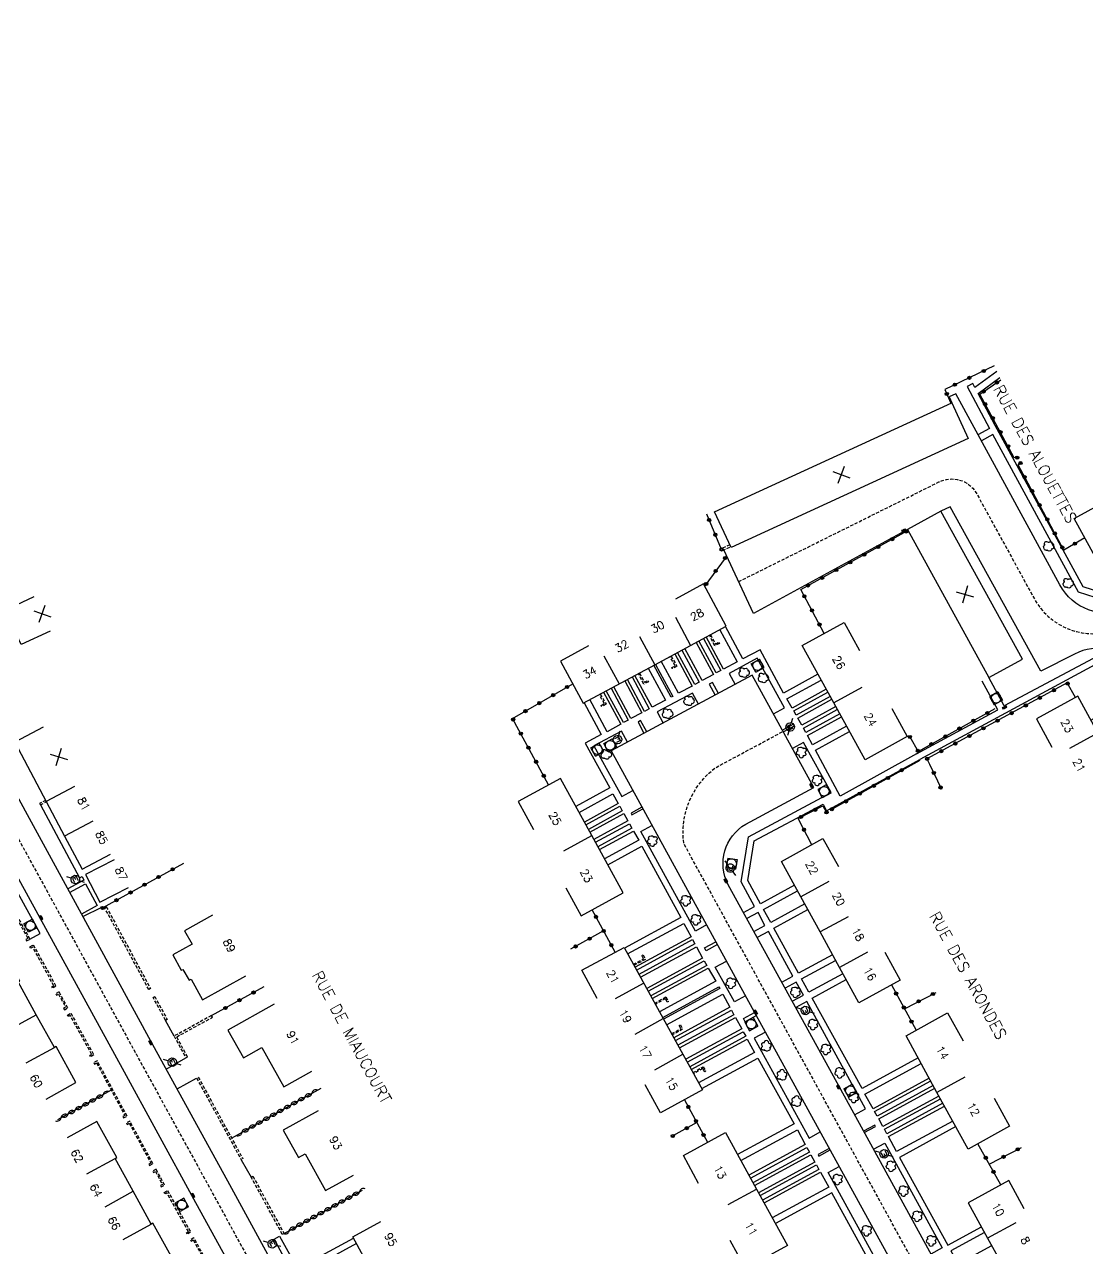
# Model space of a CAD drawing. Header units: millimetres. Extents: x 151000 to 152000, y 127000 to 128000.
# Drawn here: x 151311.3 to 151477.4, y 127341.3 to 127532.5 of the extents above; entities that cross this region are included whole.
import ezdxf
from ezdxf.enums import TextEntityAlignment as Align

# ---------------------------------------------------------------- set-up
doc = ezdxf.new("R2010")
doc.units = ezdxf.units.MM
doc.linetypes.add('DASHED', pattern=[0.75, 0.5, -0.25])
doc.layers.get('0').update_dxf_attribs({"linetype": 'CONTINUOUS'})
for name, color, linetype in [('W0001', 6, 'DASHED'), ('W0008', 7, 'CONTINUOUS'), ('W0100', 7, 'CONTINUOUS'), ('W0112', 1, 'DASHED'), ('W0300', 7, 'CONTINUOUS'), ('W0310', 3, 'CONTINUOUS'), ('W0322', 7, 'CONTINUOUS'), ('W0334', 7, 'CONTINUOUS'), ('W0400', 7, 'CONTINUOUS'), ('W0420', 7, 'CONTINUOUS'), ('W0471', 7, 'CONTINUOUS'), ('W0989', 7, 'CONTINUOUS'), ('W0991', 7, 'CONTINUOUS'), ('W1102', 7, 'CONTINUOUS')]:
    doc.layers.add(name, color=color, linetype=linetype)
doc.styles.get("Standard").update_dxf_attribs({"font": 'romans.shx', "width": 0.85})

# ---------------------------------------------------------------- blocks, each defined once
blk = doc.blocks.new('t310o')
at = {"color": 0, "linetype": 'Continuous'}
for centre, start, end in [((-0.5, 0.38), 216.8699, 323.1304), ((0.5, -0.37), 36.8699, 143.1303)]:
    blk.add_arc(centre, 0.625, start, end, dxfattribs=at)
blk = doc.blocks.new('t322o')
at = {"color": 0, "linetype": 'Continuous'}
for radius in [0.25, 0.15]:
    blk.add_circle((0, 0), radius, dxfattribs=at)
blk = doc.blocks.new('t991o')
at = {"color": 0, "linetype": 'Continuous'}
for p, q in [((-1, 1), (1, -1)), ((-1, -1), (1, 1))]:
    blk.add_line(p, q, dxfattribs=at)
blk = doc.blocks.new('T300')
for p, q in [((-0.8, 0.51), (-0.86, 0.34)), ((-0.86, 0.34), (-0.86, 0.17)), ((-0.86, 0.17), (-0.74, 0.06)), ((-0.69, 0.63), (-0.8, 0.51)), ((-0.8, -0.06), (-0.74, 0.06)), ((-0.74, 0.06), (-0.69, 0.11)), ((-0.57, 0.69), (-0.69, 0.63)), ((-0.46, 0.69), (-0.57, 0.69)), ((-0.29, 0.63), (-0.46, 0.69)), ((-0.29, 0.63), (-0.17, 0.74)), ((-0.23, 0.57), (-0.29, 0.63)), ((-0.17, 0.74), (-0.06, 0.8)), ((-0.06, 0.8), (0.06, 0.8)), ((0.06, 0.8), (0.23, 0.74)), ((0.23, 0.74), (0.34, 0.63)), ((0.34, 0.63), (0.4, 0.51)), ((0.46, 0.46), (0.34, 0.46)), ((0.4, 0.51), (0.4, 0.46)), ((0.57, 0.4), (0.46, 0.46)), ((0.57, 0.4), (0.69, 0.29)), ((0.69, 0.29), (0.74, 0.17)), ((0.74, 0.06), (0.69, -0.17)), ((0.74, 0.17), (0.74, 0.06)), ((-0.8, -0.17), (-0.8, -0.06)), ((-0.8, -0.23), (-0.8, -0.17)), ((-0.74, -0.34), (-0.8, -0.23)), ((-0.69, -0.4), (-0.74, -0.34)), ((-0.51, -0.46), (-0.69, -0.4)), ((-0.4, -0.46), (-0.51, -0.46)), ((-0.4, -0.46), (-0.34, -0.46)), ((-0.34, -0.46), (-0.34, -0.4)), ((-0.34, -0.51), (-0.34, -0.46)), ((-0.29, -0.63), (-0.34, -0.51)), ((-0.17, -0.74), (-0.29, -0.63)), ((-0.06, -0.8), (-0.17, -0.74)), ((0.06, -0.8), (-0.06, -0.8)), ((0.17, -0.74), (0.06, -0.8)), ((0.23, -0.69), (0.17, -0.74)), ((0.29, -0.46), (0.23, -0.46)), ((0.29, -0.63), (0.23, -0.69)), ((0.46, -0.4), (0.29, -0.46)), ((0.34, -0.51), (0.29, -0.63)), ((0.34, -0.51), (0.34, -0.46)), ((0.57, -0.34), (0.46, -0.4)), ((0.63, -0.29), (0.57, -0.34)), ((0.69, -0.17), (0.63, -0.29))]:
    blk.add_line(p, q)
blk = doc.blocks.new('T471')
for p, q in [((-0.333334, 0.333334), (-0.333334, -0.333334)), ((-0.333334, 0.333334), (0.333334, 0.333334)), ((-0.333334, 0), (0, 0)), ((0.500001, 0.500001), (1.000002, 1.000002)), ((-0.500001, -0.500001), (-1.000002, -1.000002)), ((-0.333334, -0.333334), (0.333334, -0.333334))]:
    blk.add_line(p, q)
blk.add_ellipse((0, 0), major_axis=(0.471405, 0.471405), ratio=1, start_param=5.4977871438, end_param=11.780972451)
blk = doc.blocks.new('T400')
for p, q in [((-0.15, 0.3), (0.15, 0.3)), ((-0.15, -0.25), (-0.15, 0.3)), ((-0.15, 0.15), (0.15, 0.15)), ((-0.15, 0), (0.15, 0)), ((0.15, 0.3), (0.15, -0.25)), ((-0.15, -0.15), (0.15, -0.15)), ((-0.15, -0.25), (-0.15, -0.3)), ((-0.15, -0.3), (0.15, -0.3)), ((0.15, -0.3), (0.15, -0.25))]:
    blk.add_line(p, q)
blk = doc.blocks.new('T420')
for p, q in [((0.75, 0.75), (-0.75, 0.75)), ((-0.75, 0.75), (-0.75, -0.75)), ((0.75, 0.75), (0.75, -0.75)), ((0.75, -0.75), (-0.75, -0.75))]:
    blk.add_line(p, q)
blk.add_ellipse((0, 0), major_axis=(-0.53, 0.53), ratio=1, start_param=3.926991, end_param=10.210176)

msp = doc.modelspace()

# ---------------------------------------------------------------- linework, layer by layer
at = {"layer": 'W0001', "flags": 128}
for points in [[(151146.85, 127707.28), (151156.5, 127689.58), (151174.43, 127656.51), (151193.89, 127620.65), (151202.22, 127605.41), (151214.95, 127581.99), (151235.44, 127544.13), (151254.98, 127508.15), (151273.88, 127473.16), (151279.44, 127461.77), (151291.15, 127440.4), (151300.62, 127423.1), (151316.66, 127393.82), (151328.77, 127371.66), (151340.49, 127350.33), (151354.56, 127324.55), (151355.07, 127323.65), (151362.45, 127310.13), (151379.03, 127279.95), (151395.09, 127250.56), (151404.3, 127233.76), (151420.53, 127204.03), (151432.69, 127181.89), (151448.22, 127153.48), (151471.44, 127111.33, -0.312028), (151470.5, 127102.12), (151454.72, 127090.03, -0.012305), (151451.55, 127087.7), (151445.72, 127083.73), (151435.12, 127076.64), (151407.27, 127058.24), (151388.21, 127045.67), (151365.47, 127030.62, 0.413856), (151363.36, 127021.31), (151365.8, 127016.86, -0.470795), (151364.51, 127013.3), (151363.54, 127012.79, 0.568033), (151363.4, 127006.09), (151373.18, 127000)], [(151422.88, 127445.44), (151454.15, 127461, -0.390173), (151459.96, 127459.32), (151469.06, 127442.73, 0.341276), (151480.78, 127437.62, -0.163412), (151488.05, 127437.05, 0.311113)], [(151479.62, 127285.58), (151450, 127339.47), (151414.32, 127404.5, -0.273322), (151419.26, 127416.37), (151429.81, 127422.04)]]:
    msp.add_lwpolyline(points, format="xyb", dxfattribs=at)
at = {"layer": 'W0008'}
for points in [[(151510.03, 127398.24), (151503.91, 127409.36), (151492.07, 127430.87, -0.363141), (151494.17, 127440.18), (151534.47, 127462.3), (151564.64, 127478.98), (151568.79, 127481.13), (151602.18, 127499.5), (151607.86, 127502.66), (151592.64, 127530.09), (151579.57, 127522.94), (151588.76, 127505.97, -0.380816), (151586.07, 127497.47), (151577.88, 127492.95), (151566.4, 127486.7), (151523.46, 127463.14), (151506.03, 127453.49), (151496.38, 127448.26), (151486.25, 127442.64), (151483.4, 127441.07, -0.381371), (151473.05, 127444.93), (151456.77, 127474.76), (151455.74, 127474.29), (151456.14, 127473.37)], [(151504.79, 127395.36), (151497.98, 127407.67), (151488.22, 127425.45), (151484.95, 127431.52, 0.395483), (151475.34, 127434.11), (151470.06, 127431.47), (151455.92, 127457.12), (151454.47, 127456.44)], [(151453.28, 127339.72), (151441.15, 127361.85), (151438.26, 127367.14), (151421.26, 127398.07, -0.402568), (151423.99, 127407.55), (151434.6, 127413.28), (151425.01, 127430.8), (151402.95, 127418.99), (151425.01, 127378.8), (151435.71, 127359.29), (151447.38, 127338.03)], [(151297.97, 127421.65), (151314.94, 127390.72), (151326.59, 127369.42), (151337.76, 127349.04), (151351.83, 127323.34), (151360.06, 127308.27), (151376.34, 127278.53), (151384.32, 127263.96), (151404.19, 127227.65, -0.580354), (151400.37, 127220.43), (151399.21, 127220.36), (151399.21, 127219.86), (151375.33, 127219.27), (151348.33, 127218.65), (151330.48, 127218.24), (151303.78, 127217.56, 0.511601)]]:
    msp.add_lwpolyline(points, format="xyb", dxfattribs=at)
for points in [[(151449.22, 127453.55), (151425.19, 127440.47), (151420.56, 127450.41)], [(151357.18, 127326.01), (151343.12, 127351.77), (151331.4, 127373.1), (151319.29, 127395.26), (151303.26, 127424.55)]]:
    msp.add_lwpolyline(points, dxfattribs=at)
at = {"layer": 'W0100'}
for points in [[(151419.09, 127456.33), (151456.14, 127473.37), (151458.74, 127467.78), (151421.69, 127450.74)], [(151461.94, 127430.44), (151467.19, 127433.32), (151454.47, 127456.44), (151449.22, 127453.55)]]:
    msp.add_lwpolyline(points, close=True, dxfattribs=at)
for points in [[(151493.29, 127465.09), (151497.67, 127467.5), (151501.23, 127461.05), (151495.53, 127457.91), (151490.08, 127454.94), (151484.58, 127452.02), (151478.83, 127448.83), (151475.27, 127455.29), (151479.65, 127457.7)], [(151399.45, 127435.41), (151395.05, 127433.03), (151398.6, 127426.44), (151409.78, 127432.46), (151420.95, 127438.48), (151417.4, 127445.08), (151413, 127442.7)], [(151315.38, 127437.71), (151310.85, 127435.59), (151308.33, 127441), (151312.86, 127443.12)], [(151446.77, 127425.6), (151449.19, 127421.22), (151442.63, 127417.6), (151437.72, 127426.51), (151432.8, 127435.45), (151439.36, 127439.06), (151441.77, 127434.68)], [(151479.08, 127406.24), (151481.47, 127401.85), (151487.95, 127405.39), (151484.89, 127411), (151481.92, 127416.44), (151478.96, 127421.84), (151475.85, 127427.53), (151469.37, 127423.99), (151471.76, 127419.6)], [(151314.26, 127422.68), (151309.85, 127420.34), (151314.74, 127411.1), (151317.62, 127405.67), (151320.35, 127400.52), (151324.77, 127402.86)], [(151395.88, 127397.63), (151398.27, 127393.24), (151404.85, 127396.81), (151399.95, 127405.76), (151395.03, 127414.69), (151388.45, 127411.11), (151390.83, 127406.72)], [(151445.7, 127387.58), (151448.12, 127383.2), (151441.65, 127379.62), (151438.63, 127385.17), (151435.61, 127390.71), (151432.59, 127396.21), (151429.57, 127401.72), (151436.04, 127405.29), (151438.46, 127400.92)], [(151325.33, 127401.97), (151320.89, 127399.68), (151323.13, 127395.35), (151327.57, 127397.64)], [(151340.72, 127393.31), (151336.34, 127390.89), (151337.51, 127388.78), (151334.51, 127387.13), (151335.84, 127384.72), (151336.1, 127384.86), (151337.04, 127383.16), (151337.36, 127383.34), (151339.14, 127380.11), (151345.93, 127383.86)], [(151314.75, 127364.62), (151319.36, 127367.18), (151316.28, 127372.8), (151316.02, 127372.65), (151313.18, 127377.77), (151310.36, 127382.91), (151310.62, 127383.05), (151307.53, 127388.69), (151302.88, 127386.14)], [(151400.79, 127380.33), (151398.4, 127384.72), (151404.98, 127388.3), (151411.11, 127377.17), (151417.22, 127366.05), (151410.65, 127362.47), (151408.26, 127366.86)], [(151350.33, 127379.44), (151343.09, 127375.39), (151345.53, 127371.03), (151348.41, 127372.65), (151351.83, 127366.53), (151356.2, 127368.97)], [(151462.77, 127364.74), (151465.19, 127360.36), (151458.72, 127356.78), (151453.84, 127365.63), (151449.02, 127374.49), (151455.49, 127378.06), (151457.91, 127373.69)], [(151357.2, 127362.77), (151351.77, 127359.77), (151354.14, 127355.47), (151355.19, 127356.05), (151358.34, 127350.34), (151362.71, 127352.75)], [(151329.88, 127337.04), (151334.49, 127339.6), (151331.41, 127345.22), (151331.15, 127345.08), (151328.31, 127350.2), (151325.49, 127355.33), (151325.75, 127355.48), (151322.66, 127361.12), (151318.01, 127358.56)], [(151416.62, 127351.42), (151414.24, 127355.82), (151420.81, 127359.39), (151425.65, 127350.55), (151430.52, 127341.72), (151423.94, 127338.14), (151421.55, 127342.53)], [(151467.44, 127347.49), (151465.04, 127351.87), (151458.72, 127348.4), (151461.76, 127342.88), (151464.79, 127337.35), (151467.83, 127331.82), (151470.86, 127326.29), (151477.18, 127329.76), (151474.77, 127334.14)], [(151373.19, 127334.16), (151368.8, 127331.77), (151365.71, 127337.44), (151362.62, 127343.1), (151367.01, 127345.49)]]:
    msp.add_lwpolyline(points, dxfattribs=at)
at = {"layer": 'W0112', "flags": 128}
msp.add_lwpolyline([(151421.5, 127451.16), (151420.32, 127450.63), (151420.45, 127450.36), (151421.62, 127450.88)], dxfattribs=at)
at = {"layer": 'W0112'}
for points in [[(151418.48, 127437.15), (151419.24, 127435.69), (151419.76, 127435.97), (151419.86, 127435.79), (151419.15, 127435.42), (151418.3, 127437.05)], [(151412.32, 127433.83), (151413.24, 127432.23), (151412.54, 127431.84), (151412.44, 127432.02), (151412.97, 127432.3), (151412.15, 127433.74)], [(151407.39, 127431.17), (151408.15, 127429.71), (151408.67, 127429.98), (151408.77, 127429.8), (151408.06, 127429.44), (151407.21, 127431.08)], [(151401.27, 127427.88), (151402.18, 127426.29), (151401.47, 127425.91), (151401.38, 127426.08), (151401.9, 127426.37), (151401.1, 127427.78)], [(151314.65, 127411.27), (151313.71, 127410.78), (151313.84, 127410.56), (151314.76, 127411.05)], [(151406.43, 127385.67), (151408.03, 127386.5), (151407.76, 127387.02), (151407.94, 127387.12), (151408.29, 127386.42), (151406.52, 127385.49)], [(151409.78, 127379.57), (151411.51, 127380.56), (151411.91, 127379.86), (151411.73, 127379.76), (151411.44, 127380.29), (151409.88, 127379.4)], [(151412.39, 127374.83), (151413.86, 127375.59), (151413.59, 127376.12), (151413.77, 127376.21), (151414.13, 127375.51), (151412.49, 127374.65)], [(151338.23, 127367.88), (151345.2, 127355.12)], [(151338.49, 127368.03), (151345.46, 127355.27)], [(151415.74, 127368.74), (151417.35, 127369.66), (151417.74, 127368.95), (151417.57, 127368.85), (151417.27, 127369.38), (151415.84, 127368.57)]]:
    msp.add_lwpolyline(points, dxfattribs=at)
for points in [[(151309.77, 127393.49), (151311.87, 127389.7), (151311.56, 127389.53), (151311.68, 127389.31), (151312.21, 127389.6), (151309.99, 127393.61)], [(151324.13, 127394.64), (151331.03, 127381.86), (151330.77, 127381.71), (151323.87, 127394.5)], [(151315.62, 127382.15), (151315.93, 127382.32), (151312.63, 127388.35), (151312.33, 127388.18), (151312.2, 127388.4), (151312.73, 127388.69), (151316.27, 127382.22), (151315.74, 127381.93)], [(151316.35, 127380.84), (151316.65, 127381.01), (151317.77, 127378.95), (151317.46, 127378.78), (151317.59, 127378.57), (151318.11, 127378.86), (151316.75, 127381.35), (151316.23, 127381.06)], [(151333.39, 127376.9), (151331.42, 127380.48), (151331.68, 127380.63), (151333.65, 127377.05)], [(151321.53, 127371.44), (151321.84, 127371.61), (151318.48, 127377.67), (151318.18, 127377.5), (151318.06, 127377.72), (151318.58, 127378.01), (151322.18, 127371.51), (151321.65, 127371.22)], [(151336.81, 127371.18), (151335.12, 127374.33), (151340.69, 127377.38), (151340.54, 127377.64), (151334.72, 127374.45), (151336.55, 127371.04)], [(151322.29, 127370.08), (151322.6, 127370.25), (151327.02, 127362.06), (151326.71, 127361.89), (151326.83, 127361.67), (151327.36, 127361.96), (151322.7, 127370.59), (151322.17, 127370.3)], [(151330.89, 127354.23), (151331.41, 127354.52), (151327.8, 127361.17), (151327.27, 127360.88), (151327.39, 127360.66), (151327.7, 127360.83), (151331.07, 127354.62), (151330.77, 127354.45)], [(151331.5, 127353.15), (151331.8, 127353.32), (151332.88, 127351.28), (151332.57, 127351.1), (151332.69, 127350.89), (151333.22, 127351.18), (151331.9, 127353.66), (151331.37, 127353.37)], [(151347.02, 127352.55), (151351.88, 127343.62), (151351.61, 127343.48), (151346.76, 127352.41)], [(151336.65, 127343.73), (151336.95, 127343.9), (151333.6, 127349.97), (151333.29, 127349.8), (151333.17, 127350.02), (151333.69, 127350.31), (151337.29, 127343.8), (151336.77, 127343.51)], [(151337.4, 127342.43), (151337.71, 127342.6), (151342.17, 127334.36), (151341.86, 127334.19), (151341.98, 127333.97), (151342.51, 127334.26), (151337.81, 127342.94), (151337.28, 127342.65)]]:
    msp.add_lwpolyline(points, close=True, dxfattribs=at)
at = {"layer": 'W0310'}
for points in [[(151324.9, 127365.98), (151316.49, 127361.39)], [(151343.7, 127358.5), (151357.67, 127366.33)], [(151351.88, 127343.63), (151364.13, 127350.37)]]:
    msp.add_lwpolyline(points, dxfattribs=at)
at = {"layer": 'W0322'}
for points in [[(151462.79, 127479.12), (151455.07, 127475.44), (151455.99, 127473.29)], [(151466.38, 127464.8), (151465.92, 127464.77), (151460.53, 127474.71), (151463.82, 127476.96)], [(151466.52, 127463.66), (151466.89, 127463.96)], [(151420.21, 127450.45), (151417.89, 127455.95)], [(151420.75, 127449.12), (151417.58, 127444.75)], [(151393.2, 127413.69), (151387.57, 127424.05), (151396.96, 127429.48)], [(151475.5, 127427.34), (151474.2, 127429.61), (151452.26, 127417.73), (151452.7, 127416.92), (151454.55, 127412.99)], [(151449.61, 127421.17), (151450.92, 127418.88), (151462.94, 127425.6)], [(151437.43, 127409.88), (151451.2, 127417.57)], [(151434.31, 127404.34), (151432.15, 127408.41), (151436.01, 127410.41), (151436.61, 127409.37)], [(151323.54, 127394.46), (151336.22, 127401.46)], [(151401.79, 127390.88), (151396.62, 127388)], [(151340.54, 127377.64), (151348.8, 127382.18)], [(151448.76, 127378.73), (151453.71, 127381.28)], [(151416.34, 127360.95), (151412.59, 127358.85)], [(151462.02, 127354.44), (151467.02, 127357.04)]]:
    msp.add_lwpolyline(points, dxfattribs=at)
at = {"layer": 'W0322', "flags": 128}
for points in [[(151476.93, 127452.28), (151473.66, 127450.34), (151466.52, 127463.66), (151466.8, 127463.89)], [(151436.24, 127437.34), (151432.58, 127444.2), (151449.31, 127453.4)], [(151403.6, 127387.55), (151400, 127394.17)], [(151446.72, 127382.43), (151450.62, 127375.37)], [(151414.4, 127364.51), (151418.01, 127357.87)], [(151463.81, 127351.2), (151460.25, 127357.63)]]:
    msp.add_lwpolyline(points, dxfattribs=at)
at = {"layer": 'W0334'}
for points in [[(151463.21, 127478.23), (151459.76, 127475.75), (151459.42, 127476.38), (151458.54, 127475.91), (151462.04, 127469.36), (151460.25, 127468.38)], [(151479.09, 127448.97), (151482, 127443.72), (151481.04, 127443.2), (151476.65, 127444.6), (151462.92, 127469.83), (151460.26, 127474.81), (151463.65, 127477.32)], [(151486, 127442.49), (151485, 127444.2), (151481.14, 127442.12), (151475.96, 127443.77), (151462.59, 127468.4), (151460.78, 127467.41)], [(151419.91, 127437.92), (151422.63, 127432.88), (151420.51, 127431.77), (151417.81, 127436.79)], [(151435.26, 127430.97), (151429.9, 127428.03), (151426.22, 127434.8), (151423.54, 127433.36), (151420.81, 127438.41)], [(151416.24, 127435.94), (151418.94, 127430.93), (151417.17, 127429.98), (151414.47, 127434.99)], [(151417.39, 127436.56), (151420.1, 127431.54), (151419.38, 127431.17), (151416.68, 127436.18)], [(151412.89, 127434.14), (151415.59, 127429.13), (151413.48, 127427.99), (151410.78, 127433)], [(151414.02, 127434.75), (151416.72, 127429.74), (151416.03, 127429.37), (151413.34, 127434.38)], [(151428.3, 127424.78), (151430.04, 127425.74), (151425.79, 127433.5), (151421.39, 127431.09), (151422.33, 127429.36)], [(151477.88, 127423.8), (151483.87, 127427.08), (151480.41, 127433.5), (151451.15, 127417.66)], [(151480.67, 127434.71), (151464.34, 127426.02), (151461.94, 127430.44)], [(151408.76, 127431.91), (151411.45, 127426.91), (151409.36, 127425.8), (151406.67, 127430.79)], [(151409.87, 127432.51), (151412.58, 127427.5), (151412.35, 127427.38), (151409.65, 127432.39)], [(151405.09, 127429.94), (151407.77, 127424.95), (151406.04, 127424.05), (151403.37, 127429.01)], [(151406.22, 127430.55), (151408.91, 127425.57), (151408.18, 127425.17), (151405.5, 127430.15)], [(151419.72, 127427.97), (151418.79, 127429.7), (151418.27, 127429.43), (151419.21, 127427.69)], [(151436.56, 127428.61), (151431.25, 127425.68), (151430.41, 127427.11), (151435.76, 127430.06)], [(151450.67, 127418.53), (151463.34, 127425.4), (151460.91, 127429.88)], [(151401.78, 127428.15), (151404.46, 127423.19), (151402.35, 127421.98), (151399.64, 127427)], [(151402.94, 127428.78), (151405.61, 127423.81), (151404.88, 127423.42), (151402.21, 127428.38)], [(151416.6, 127426.3), (151415.68, 127428.02), (151410.17, 127425.07), (151411.09, 127423.35)], [(151437.18, 127427.47), (151431.87, 127424.55), (151431.49, 127425.25), (151436.8, 127428.17)], [(151398.74, 127426.51), (151401.42, 127421.53), (151398.88, 127420.21), (151402.74, 127413.24), (151397.44, 127410.32)], [(151438.04, 127425.91), (151432.73, 127422.99), (151432.1, 127424.12), (151437.42, 127427.05)], [(151438.66, 127424.79), (151433.36, 127421.87), (151432.98, 127422.55), (151438.28, 127425.48)], [(151408.51, 127421.97), (151407.57, 127423.72), (151407.16, 127423.49), (151408.09, 127421.74)], [(151439.72, 127422.87), (151434.4, 127419.94), (151433.6, 127421.42), (151438.91, 127424.34)], [(151405.5, 127420.35), (151404.57, 127422.07), (151400.27, 127419.77), (151404.62, 127411.85), (151406.35, 127412.8)], [(151429.85, 127421.95), (151431.59, 127422.91), (151431.45, 127423.17), (151429.71, 127422.21)], [(151450.67, 127418.53), (151438.72, 127411.93), (151434.86, 127419.1), (151440.19, 127422.03)], [(151423.64, 127393.74), (151425.37, 127394.69), (151423.27, 127398.55), (151424.42, 127405.55), (151437.32, 127412.49), (151433.02, 127420.32), (151431.27, 127419.36)], [(151431.58, 127398.04), (151426.27, 127395.13), (151424.29, 127398.73), (151425.31, 127404.93), (151436.05, 127410.66), (151436.59, 127409.65), (151451.15, 127417.66)], [(151397.95, 127409.39), (151403.25, 127412.31), (151404.07, 127410.79), (151398.78, 127407.87)], [(151313.84, 127410.56), (151319.92, 127399.17), (151320.36, 127399.36), (151320.61, 127398.81), (151318.1, 127397.43)], [(151399.03, 127407.43), (151404.31, 127410.34), (151404.7, 127409.62), (151399.42, 127406.71)], [(151407.78, 127410.2), (151406.07, 127409.26), (151406.21, 127408.99), (151407.93, 127409.93)], [(151399.66, 127406.29), (151404.92, 127409.2), (151405.55, 127408.06), (151400.27, 127405.17)], [(151400.52, 127404.72), (151405.81, 127407.62), (151406.19, 127406.93), (151400.9, 127404.03)], [(151401.14, 127403.58), (151406.43, 127406.48), (151407.28, 127405.03), (151401.95, 127402.11)], [(151417.87, 127391.81), (151416.14, 127390.86), (151407.62, 127406.42), (151409.34, 127407.36)], [(151402.46, 127401.18), (151407.77, 127404.09), (151413.82, 127392.97), (151405.03, 127388.2)], [(151312.21, 127389.6), (151313.8, 127390.46), (151308.6, 127399.93), (151309.61, 127400.45)], [(151318.4, 127396.89), (151320.89, 127398.25), (151322.71, 127394.86), (151320.25, 127393.51)], [(151433.19, 127395.11), (151427.88, 127392.2), (151426.75, 127394.23), (151432.07, 127397.15)], [(151320.45, 127393.14), (151323.45, 127394.58), (151323.54, 127394.46)], [(151425.26, 127390.8), (151426.98, 127391.74), (151425.9, 127393.74), (151424.17, 127392.79)], [(151437.54, 127387.16), (151432.24, 127384.27), (151428.36, 127391.3), (151433.68, 127394.22)], [(151405.54, 127387.28), (151414.32, 127392.05), (151415.46, 127389.96), (151406.69, 127385.19)], [(151406.92, 127384.77), (151415.69, 127389.55), (151416.05, 127388.84), (151407.3, 127384.08)], [(151419.55, 127388.76), (151417.78, 127387.79), (151417.55, 127388.23), (151419.3, 127389.19)], [(151429.61, 127382.88), (151431.33, 127383.82), (151427.51, 127390.79), (151425.78, 127389.84)], [(151407.55, 127383.63), (151416.29, 127388.38), (151417.25, 127386.61), (151408.52, 127381.87)], [(151408.75, 127381.44), (151417.5, 127386.2), (151417.88, 127385.49), (151409.14, 127380.74)], [(151423.94, 127380.74), (151422.2, 127379.78), (151419.21, 127385.2), (151420.97, 127386.16)], [(151439.16, 127384.19), (151433.85, 127381.3), (151432.71, 127383.38), (151438.02, 127386.28)], [(151409.38, 127380.31), (151418.13, 127385.07), (151419.29, 127383.01), (151410.52, 127378.24)], [(151450.9, 127371.04), (151442.14, 127366.27), (151434.36, 127380.38), (151439.66, 127383.27)], [(151411.01, 127377.35), (151419.79, 127382.12), (151419.94, 127381.88), (151411.15, 127377.1)], [(151431.25, 127379.89), (151432.98, 127380.84), (151431.88, 127382.87), (151430.14, 127381.92)], [(151411.63, 127376.21), (151420.42, 127380.99), (151421.51, 127378.94), (151412.75, 127374.18)], [(151440.98, 127362.16), (151442.7, 127363.09), (151433.54, 127379.86), (151431.79, 127378.9)], [(151412.99, 127373.75), (151421.74, 127378.5), (151422.12, 127377.78), (151413.38, 127373.03)], [(151425.64, 127377.65), (151423.9, 127376.69), (151423.62, 127377.19), (151425.37, 127378.14)], [(151334.72, 127374.45), (151333.39, 127376.9)], [(151413.62, 127372.61), (151422.36, 127377.36), (151423.35, 127375.58), (151414.6, 127370.82)], [(151414.85, 127370.36), (151423.6, 127375.12), (151423.99, 127374.41), (151415.24, 127369.66)], [(151415.48, 127369.23), (151424.22, 127373.98), (151425.36, 127371.9), (151416.62, 127367.15)], [(151427.06, 127375.07), (151425.29, 127374.1), (151433.89, 127358.53), (151435.61, 127359.48)], [(151333.5, 127369.28), (151336.55, 127371.04)], [(151417.11, 127366.26), (151425.85, 127371.01), (151431.52, 127360.74), (151422.7, 127355.94)], [(151452.63, 127367.87), (151443.87, 127363.1), (151442.59, 127365.37), (151451.38, 127370.16)], [(151335.2, 127366.19), (151338.23, 127367.88)], [(151453.24, 127366.73), (151444.49, 127361.96), (151444.11, 127362.66), (151452.86, 127367.44)], [(151454.15, 127365.08), (151445.39, 127360.31), (151444.74, 127361.52), (151453.49, 127366.29)], [(151454.77, 127363.96), (151446.01, 127359.18), (151445.64, 127359.89), (151454.38, 127364.66)], [(151456.3, 127361.18), (151447.53, 127356.4), (151446.27, 127358.74), (151455.01, 127363.51)], [(151442.5, 127359.39), (151444.23, 127360.33), (151444.13, 127360.53), (151442.39, 127359.59)], [(151456.78, 127360.31), (151447.98, 127355.51), (151455.55, 127341.8), (151460.78, 127344.65)], [(151423.21, 127355.02), (151432.05, 127359.83), (151433.28, 127357.5), (151424.47, 127352.71)], [(151424.71, 127352.27), (151433.52, 127357.07), (151433.92, 127356.34), (151425.1, 127351.55)], [(151443.93, 127356.77), (151445.68, 127357.73), (151454.65, 127341.37), (151452.9, 127340.41)], [(151345.2, 127355.12), (151346.76, 127352.41)], [(151425.34, 127351.12), (151434.15, 127355.91), (151434.78, 127354.76), (151425.97, 127349.97)], [(151426.21, 127349.54), (151435.02, 127354.33), (151435.41, 127353.63), (151426.59, 127348.84)], [(151426.84, 127348.38), (151435.65, 127353.18), (151436.94, 127350.87), (151428.12, 127346.07)], [(151447.12, 127338.51), (151445.38, 127337.55), (151436.84, 127353.14), (151438.57, 127354.09)], [(151434.19, 127335.05), (151442.98, 127339.83), (151437.44, 127349.97), (151428.61, 127345.17)], [(151352.65, 127334.31), (151354.41, 127335.27), (151350.32, 127342.71), (151351.19, 127343.2), (151353.99, 127338.13), (151362.73, 127342.9)], [(151461.27, 127343.78), (151456.03, 127340.92), (151457.14, 127338.86), (151462.39, 127341.73)], [(151363.2, 127342.04), (151354.45, 127337.26), (151355.2, 127335.84)]]:
    msp.add_lwpolyline(points, dxfattribs=at)
at = {"layer": 'W0334', "flags": 128}
msp.add_lwpolyline([(151437.03, 127356.9), (151435.3, 127355.95), (151435.41, 127355.71), (151437.16, 127356.66)], dxfattribs=at)
at = {"layer": 'W1102'}
for p, q in [((151412.99, 127439.87), (151415.37, 127435.47)), ((151407.41, 127436.86), (151409.78, 127432.46)), ((151401.82, 127433.85), (151404.19, 127429.45)), ((151442.09, 127428.92), (151437.72, 127426.51)), ((151474.57, 127419.44), (151478.96, 127421.84)), ((151319.16, 127413.44), (151314.74, 127411.1)), ((151322.04, 127408.01), (151317.62, 127405.67)), ((151395.56, 127403.36), (151399.95, 127405.76)), ((151436.98, 127398.61), (151432.59, 127396.21)), ((151439.99, 127393.1), (151435.61, 127390.71)), ((151443.02, 127387.56), (151438.63, 127385.17)), ((151403.66, 127380.32), (151408.04, 127382.73)), ((151308.8, 127375.36), (151313.18, 127377.77)), ((151406.73, 127374.76), (151411.11, 127377.17)), ((151311.63, 127370.25), (151316.02, 127372.65)), ((151409.79, 127369.2), (151414.17, 127371.61)), ((151458.22, 127368.05), (151453.84, 127365.63)), ((151321.11, 127352.92), (151325.49, 127355.33)), ((151323.93, 127347.78), (151328.31, 127350.2)), ((151421.26, 127348.15), (151425.65, 127350.55)), ((151326.76, 127342.67), (151331.15, 127345.08)), ((151466.14, 127345.29), (151461.76, 127342.88))]:
    msp.add_line(p, q, dxfattribs=at)

# ---------------------------------------------------------------- block references
at = {"layer": 'W0300'}
for p, rotation in [((151471.19, 127450.97), 210.676455812398), ((151474.24, 127445.19), 210.676455812398), ((151423.63, 127431.22), 208.713428905215), ((151426.64, 127430.4), 208.713428905215), ((151415.02, 127426.82), 208.114604559603), ((151411.68, 127424.81), 208.114604559603), ((151402.1, 127418.46), 208.210286182727), ((151432.69, 127418.88), 118.322491102531), ((151435.15, 127414.53), 118.322491102531), ((151409.41, 127405.05), 118.686388113946), ((151414.63, 127395.72), 118.686388113946), ((151416.21, 127392.75), 118.686388113946), ((151421.68, 127382.84), 118.759573393467), ((151431.76, 127381.42), 118.667305968998), ((151434.5, 127376.39), 118.667305968998), ((151427.16, 127372.79), 298.905879480503), ((151436.51, 127372.5), 118.667305968998), ((151438.69, 127368.84), 118.667305968998), ((151429.61, 127368.26), 298.905879480503), ((151440.86, 127365), 118.667305968998), ((151431.9, 127364.16), 298.905879480503), ((151446.69, 127354.25), 118.716505868326), ((151438.31, 127352.18), 118.804713428308), ((151448.63, 127350.38), 118.716505868326), ((151450.77, 127346.44), 118.716505868326), ((151442.86, 127344.17), 118.804713428308), ((151452.97, 127342.6), 118.716505868326)]:
    msp.add_blockref('T300', p, dxfattribs=dict(at, rotation=rotation))
at = {"layer": 'W0310'}
for p, rotation in [((151323.64, 127365.3), 208.612368722798), ((151356.22, 127365.51), 29.23517479179321), ((151320.35, 127363.5), 208.612368722798), ((151321.45, 127364.1), 208.612368722798), ((151322.55, 127364.7), 208.612368722798), ((151352.95, 127363.68), 29.23517479179321), ((151354.04, 127364.29), 29.23517479179321), ((151355.13, 127364.9), 29.23517479179321), ((151317.06, 127361.71), 208.612368722798), ((151318.16, 127362.3), 208.612368722798), ((151319.25, 127362.9), 208.612368722798), ((151349.68, 127361.85), 29.23517479179321), ((151350.77, 127362.46), 29.23517479179321), ((151351.86, 127363.07), 29.23517479179321), ((151346.4, 127360.02), 29.23517479179321), ((151347.49, 127360.63), 29.23517479179321), ((151348.58, 127361.24), 29.23517479179321), ((151345.31, 127359.41), 29.23517479179321), ((151363.66, 127350.11), 28.8275788365388), ((151360.37, 127348.3), 28.8275788365388), ((151361.47, 127348.91), 28.8275788365388), ((151362.56, 127349.51), 28.8275788365388), ((151357.09, 127346.49), 28.8275788365388), ((151358.18, 127347.1), 28.8275788365388), ((151359.28, 127347.7), 28.8275788365388), ((151353.8, 127344.69), 28.8275788365388), ((151354.9, 127345.29), 28.8275788365388), ((151355.99, 127345.89), 28.8275788365388), ((151352.71, 127344.08), 28.8275788365388)]:
    msp.add_blockref('t310o', p, dxfattribs=dict(at, rotation=rotation))
at = {"layer": 'W0322'}
for p, rotation in [((151458.9, 127477.26), 205.529998660901), ((151461.15, 127478.34), 205.529998660901), ((151463.2, 127476.53), 34.28482583374718), ((151455.37, 127474.74), 293.134631682391), ((151456.64, 127476.19), 205.529998660901), ((151461.13, 127475.13), 34.28482583374718), ((151461.37, 127473.16), 118.496706971323), ((151462.56, 127470.96), 118.496706971323), ((151463.76, 127468.77), 118.496706971323), ((151464.95, 127466.57), 118.496706971323), ((151467.52, 127461.78), 118.1859157886817), ((151468.7, 127459.58), 118.1859157886817), ((151469.89, 127457.37), 118.1859157886817), ((151418.26, 127455.05), 112.954747089979), ((151471.07, 127455.17), 118.1859157886817), ((151419.24, 127452.75), 112.954747089979), ((151446.86, 127452.06), 28.80711195290721), ((151449.05, 127453.26), 28.80711195290721), ((151472.25, 127452.97), 118.1859157886817), ((151420.21, 127450.45), 112.954747089979), ((151444.67, 127450.85), 28.80711195290721), ((151473.43, 127450.76), 118.1859157886817), ((151475.39, 127451.37), 210.6764558122931), ((151420.75, 127449.12), 234.06157335722), ((151440.29, 127448.44), 28.80711195290721), ((151442.48, 127449.65), 28.80711195290721), ((151419.28, 127447.09), 234.06157335722), ((151435.91, 127446.03), 28.80711195290721), ((151438.1, 127447.24), 28.80711195290721), ((151417.81, 127445.07), 234.06157335722), ((151433.71, 127444.83), 28.80711195290721), ((151433.14, 127443.14), 118.0918544004811), ((151434.32, 127440.94), 118.0918544004811), ((151435.5, 127438.73), 118.0918544004811), ((151396.07, 127428.97), 30.0647822433068), ((151474.26, 127429.51), 119.8065973993235), ((151393.91, 127427.71), 30.0647822433068), ((151469.91, 127427.28), 208.4233878900405), ((151472.11, 127428.47), 208.4233878900405), ((151389.58, 127425.21), 30.0647822433068), ((151391.74, 127426.46), 30.0647822433068), ((151461.71, 127424.92), 29.1961187737941), ((151465.51, 127424.9), 208.4233878900405), ((151467.71, 127426.09), 208.4233878900405), ((151387.66, 127423.89), 118.514511443096), ((151459.53, 127423.7), 29.1961187737941), ((151463.31, 127423.71), 208.4233878900405), ((151388.86, 127421.69), 118.514511443096), ((151449.61, 127421.17), 299.701689122785), ((151455.17, 127421.26), 29.1961187737941), ((151457.35, 127422.48), 29.1961187737941), ((151458.91, 127421.33), 208.4233878900405), ((151461.11, 127422.52), 208.4233878900405), ((151390.05, 127419.49), 118.514511443096), ((151452.98, 127420.04), 29.1961187737941), ((151456.72, 127420.14), 208.4233878900405), ((151391.24, 127417.3), 118.514511443096), ((151450.85, 127419), 299.701689122785), ((151452.32, 127417.76), 208.4233878900405), ((151454.52, 127418.95), 208.4233878900405), ((151448.34, 127415.98), 29.1947829151539), ((151453.35, 127415.55), 295.1542296322439), ((151392.44, 127415.1), 118.514511443096), ((151443.98, 127413.54), 29.1947829151539), ((151446.16, 127414.76), 29.1947829151539), ((151441.8, 127412.32), 29.1947829151539), ((151454.41, 127413.29), 295.1542296322439), ((151434.84, 127409.8), 27.33860164123369), ((151437.43, 127409.88), 29.1947829151539), ((151439.62, 127411.1), 29.1947829151539), ((151432.61, 127408.66), 27.33860164123369), ((151436.6, 127409.39), 300.36539107491), ((151433.08, 127406.67), 117.988977634839), ((151334.48, 127400.5), 28.89639258031358), ((151332.29, 127399.29), 28.89639258031358), ((151327.91, 127396.88), 28.89639258031358), ((151330.1, 127398.09), 28.89639258031358), ((151323.54, 127394.46), 28.89639258031358), ((151325.72, 127395.67), 28.89639258031358), ((151400.6, 127393.06), 118.5323722565122), ((151401.8, 127390.86), 118.5323722565122), ((151399.6, 127389.66), 209.124808579664), ((151402.99, 127388.66), 118.5323722565122), ((151397.42, 127388.45), 209.124808579664), ((151347.12, 127381.25), 28.8070873884345), ((151447.46, 127381.09), 298.9272114212577), ((151453.2, 127381.02), 27.28482410111259), ((151344.93, 127380.05), 28.8070873884345), ((151450.98, 127379.87), 27.28482410111259), ((151342.73, 127378.84), 28.8070873884345), ((151448.67, 127378.9), 298.9272114212577), ((151449.87, 127376.71), 298.9272114212577), ((151415.01, 127363.39), 298.5323722562782), ((151414.77, 127360.07), 209.262967603419), ((151416.21, 127361.19), 298.5323722562782), ((151412.59, 127358.85), 209.262967603419), ((151417.4, 127359), 298.5323722562782), ((151466.45, 127356.75), 27.532498206858), ((151461.46, 127355.44), 118.9272114210799), ((151464.24, 127355.59), 27.532498206858), ((151462.67, 127353.26), 118.9272114210799)]:
    msp.add_blockref('t322o', p, dxfattribs=dict(at, rotation=rotation))
for p in [(151466.38, 127464.8), (151466.89, 127463.96)]:
    msp.add_blockref('t322o', p, dxfattribs=at)
at = {"layer": 'W0400'}
for p, rotation in [((151448.64, 127453.4), 297.725842680655), ((151464.43, 127425.8), 119.063944712433), ((151434.26, 127413.57), 208.322491102531), ((151420.86, 127398.72), 27.68749293814783), ((151313.93, 127392.94), 28.647410504572), ((151425.52, 127378.14), 208.759573393467), ((151331.02, 127373.44), 28.66628027452602), ((151438.46, 127366.5), 208.667305968998), ((151337.66, 127349.56), 28.71819454034604)]:
    msp.add_blockref('T400', p, dxfattribs=dict(at, rotation=rotation))
at = {"layer": 'W0420'}
for p, rotation in [((151425.83, 127432.32), 208.713428905215), ((151463.08, 127427.21), 29.1961187737941), ((151400.81, 127419.18), 208.210286182727), ((151402.81, 127419.86), 208.210286182727), ((151436.24, 127412.67), 28.3535089050604), ((151421.78, 127401.4), 80.588053758172), ((151312.29, 127391.68), 298.647410504572), ((151424.84, 127376.31), 118.759573393467), ((151440.32, 127365.92), 118.667305968998), ((151335.94, 127348.09), 298.718194540346)]:
    msp.add_blockref('T420', p, dxfattribs=dict(at, rotation=rotation))
at = {"layer": 'W0471'}
for p, rotation in [((151430.92, 127422.74), 28.3535089050604), ((151403.95, 127420.76), 208.210286182727), ((151421.57, 127400.69), 80.588053758172), ((151319.3, 127398.9), 297.955081152917), ((151433.3, 127378.44), 118.667305968998), ((151334.43, 127370.37), 298.668648776534), ((151445.6, 127356.06), 118.716505868326), ((151350.04, 127342.01), 298.917609421289)]:
    msp.add_blockref('T471', p, dxfattribs=dict(at, rotation=rotation))
at = {"layer": 'W0991'}
for p, rotation in [((151438.89, 127462.13), 24.48079166369222), ((151458.2, 127443.44), 298.8080539615877), ((151314.12, 127440.41), 25.03736551406823), ((151316.71, 127418.06), 27.88353585257186)]:
    msp.add_blockref('t991o', p, dxfattribs=dict(at, rotation=rotation))

# ---------------------------------------------------------------- texts
at = {"layer": 'W0989'}
for s, rotation, p in [('RUE DES ALOUETTES', 298.8269, (151469.2, 127465.36)), ('RUE DES ARONDES', 298.7539, (151458.72, 127383.91)), ('RUE DE MIAUCOURT', 298.4947, (151362.47, 127374.29))]:
    msp.add_text(s, height=1.75, rotation=rotation, dxfattribs=at).set_placement(p, align=Align.MIDDLE)
at = {"layer": 'W0991'}
for s, rotation, p in [('28', 28.3053, (151416.38, 127440.27)), ('30', 28.321, (151410.2, 127438.37)), ('32', 28.3053, (151404.61, 127435.36)), ('26', 298.9044, (151438.54, 127432.79)), ('34', 28.3053, (151399.62, 127431.24)), ('24', 298.8238, (151443.46, 127423.87)), ('23', 298.7228, (151474.17, 127422.91)), ('21', 298.7228, (151476.05, 127416.74)), ('81', 297.9501, (151320.6, 127410.72)), ('25', 298.8773, (151394.2, 127408.43)), ('85', 297.9551, (151323.4, 127405.44)), ('87', 297.305, (151326.45, 127399.81)), ('23', 298.7034, (151399.11, 127399.49)), ('22', 298.6032, (151434.31, 127400.74)), ('20', 298.7278, (151438.49, 127395.85)), ('18', 298.6032, (151441.51, 127390.33)), ('89', 298.8964, (151343.33, 127388.58)), ('21', 298.8561, (151403.23, 127383.72)), ('16', 298.6032, (151443.38, 127384.17)), ('19', 298.8561, (151405.2, 127377.54)), ('91', 299.2297, (151353.27, 127374.2)), ('17', 298.8075, (151408.26, 127371.98)), ('14', 298.8532, (151454.69, 127371.86)), ('60', 298.9949, (151313.19, 127367.43)), ('15', 298.8561, (151412.41, 127367.03)), ('12', 298.5918, (151459.54, 127363.01)), ('93', 298.8538, (151359.96, 127357.76)), ('62', 298.779, (151319.56, 127355.74)), ('13', 298.5324, (151419.99, 127353.2)), ('64', 298.779, (151322.52, 127350.35)), ('10', 298.7825, (151463.4, 127347.37)), ('66', 298.9949, (151325.35, 127345.23)), ('11', 298.6576, (151424.81, 127344.35)), ('95', 298.6394, (151368.55, 127342.66)), ('8', 298.7825, (151467.66, 127342.52))]:
    msp.add_text(s, height=1.25, rotation=rotation, dxfattribs=at).set_placement(p, align=Align.MIDDLE)

doc.saveas('drawing.dxf')
